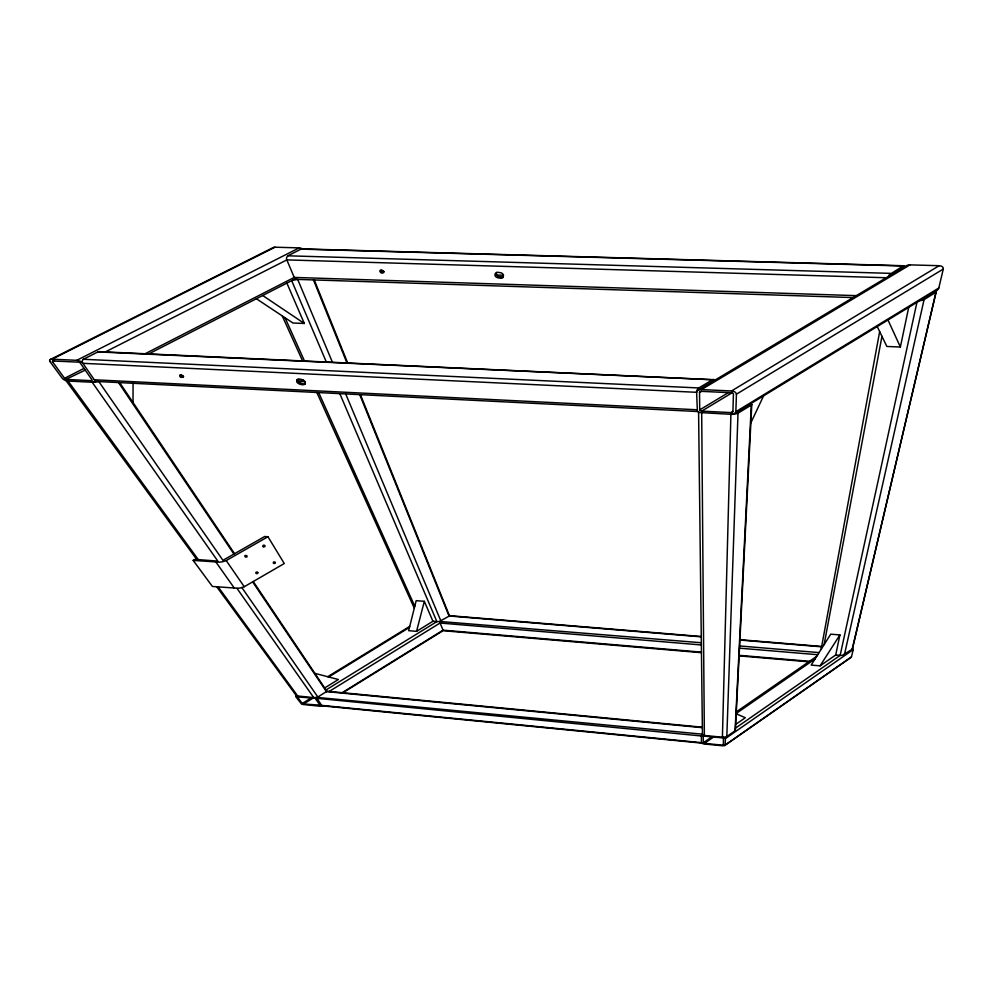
<?xml version="1.0" encoding="UTF-8"?>
<svg xmlns="http://www.w3.org/2000/svg" width="993" height="993" viewBox="0 0 993 993"><rect width="100%" height="100%" fill="white"/><g stroke="black" fill="none" stroke-linecap="round" stroke-linejoin="round"><path stroke-width="1.49" d="M133.012 402.463L133.062 383.286M750.621 403.754A2.917 1.688 -6.1 0 1 751.453 404.039A1.254 0.732 -6.1 0 1 751.813 404.511A1.365 0.794 -6.1 0 1 751.304 405.057L737.787 413.311L734.472 414.155A12.288 7.137 -5.7 0 1 731.332 414.329L699.904 412.554A6.38 3.711 -5.1 0 1 697.371 411.09L696.59 391.739A14.076 8.292 -5.4 0 1 697.21 389.802L698.824 387.953L712.564 379.748A1.316 0.782 -5.5 0 1 713.557 379.425M183.531 376.781C178.939 370.799 178.02 379.686 183.531 376.781A2.172 1.278 7 0 1 183.097 376.707A3.165 1.862 7 0 1 180.527 374.982M852.466 648.739A3.053 1.427 -5.8 0 1 853.21 649.658L851.46 656.894A1.874 0.869 -5.7 0 1 851.1 657.354L724.927 745.383A1.626 0.708 -3.5 0 0 725.188 744.986L725.399 738.593L724.53 737.737A4.903 2.135 -3.4 0 0 722.681 737.24L704.36 735.465A3.773 1.651 -3.2 0 0 703.528 735.428L702.088 735.614A1.527 0.67 -3.2 0 0 701.641 735.825A1.663 0.732 -3.2 0 0 701.381 736.26L701.455 742.665L702.336 743.496A4.878 2.123 -3.2 0 0 704.161 743.98L722.184 745.755A3.612 1.564 -3.5 0 0 723.326 745.78L724.331 745.644A1.564 0.683 -3.5 0 0 724.816 745.458M734.87 413.361A4.195 2.433 -5.7 0 0 735.85 411.698L736.434 394.196L943.288 269.066L938.807 288.007A4.555 2.756 -11.4 0 1 937.454 289.807M937.169 289.993L734.621 413.51A4.245 2.458 -5.7 0 1 730.898 414.28L722.408 737.216A4.729 2.06 -3.5 0 0 724.617 737.178L726.814 736.545L738.01 413.187M726.814 736.545L735.068 730.798L751.316 405.07M751.788 404.511L735.366 730.389A1.651 0.72 -3.7 0 1 735.068 730.798M82.158 361.278L83.114 359.404L97.897 351.907A2.085 1.216 9 0 1 99.151 351.646L714.265 379.748A3.426 2.036 -5.5 0 1 714.637 380.319M723.425 744.278L722.209 745.122L704.422 743.372A1.887 0.819 -3.2 0 1 703.429 743.087L703.168 736.434L704.037 736.098M852.428 649.025L936.151 291.433A3.55 2.135 -11.3 0 0 935.269 291.16M821.137 649.335L879.661 331.6M824.116 644.631L881.958 336.329M298.223 379.227C296.932 382.144 301.425 383.869 303.709 383.956M835.696 655.008L839.917 634.924L830.731 634.179L811.169 665.087L820.081 665.844L835.696 655.008L840.152 655.38A5.275 2.445 -5.7 0 0 842.325 655.33L852.366 649.161M877.229 326.548L886.848 346.47L900.378 347.004L908.707 307.346M916.949 302.319L840.152 655.38L735.49 728.13M844.422 654.722L924.073 299.638L936.486 291.843M852.168 649.335L936.076 292.314M416.564 631.349L424.321 601.324L416.179 600.666L408.644 630.679L416.564 631.349L432.936 621.27L437.392 621.63A5.213 2.582 0.7 0 0 439.44 621.457L449.903 615.71L701.269 636.501M750.869 422.819L763.567 395.859M503.203 276.935L503.389 274.9A5.908 3.848 -0.4 0 0 501.006 272.765L497.567 272.293A3.376 2.197 -0.4 0 0 495.172 273.733C492.9 280.833 510.985 277.196 498.275 276.737M296.721 380.083L296.783 381.957A6.579 3.922 4.3 0 0 300.581 384.428L301.636 384.651A3.327 1.986 4.3 0 0 305.397 383.794M305.285 383.745L305.223 381.883A6.579 3.91 4.4 0 0 301.425 379.413L300.023 379.14A3.277 1.949 4.4 0 0 296.622 380.046M820.081 665.844L839.917 634.924M702.324 734.559L702.436 734.46A9.669 4.233 -3.3 0 0 701.406 735.974L316.271 698.265A4.928 2.247 2.4 0 0 314.719 697.719L297.701 695.994A1.887 0.856 2.6 0 0 295.889 696.155A1.626 0.745 2.6 0 0 295.889 696.838L301.462 703.95A4.915 2.234 2.5 0 0 302.989 704.484L319.758 706.197M725.399 738.593L853.173 649.658M725.188 744.986L851.46 656.894M704.422 743.372L713.595 737.017M735.676 724.431L745.333 717.728L736.21 713.793M701.641 735.825L702.759 735.056M736.31 711.882L816.705 656.348M736.223 713.433L815.054 658.942M703.23 742.838L711.882 736.843M253.24 581.513L326.734 690.979A1.626 0.745 2.3 0 1 326.399 691.587L317.214 697.446A6.119 2.793 2.3 0 0 316.928 698.302L321.645 705.39A1.589 0.72 2.3 0 1 321.571 706.011M904.437 266.174L903.146 265.95L889.38 274.726A14.758 9.061 -11 0 0 888.474 276.439M319.312 705.564L320.106 705.315L315.451 698.675A1.775 0.807 2.4 0 0 314.148 698.216L297.404 696.912L302.257 703.565A1.763 0.794 2.5 0 0 303.548 704L319.994 705.142M342.163 692.68L443.052 630.17L701.455 652.128M342.908 692.754L443.312 630.53M329.217 691.438L440.036 623.033L701.368 644.966M324.686 687.926L338.352 679.51L314.918 673.378M302.207 703.516L311.206 697.918M303.535 704.012L313.118 698.104M326.039 689.936L436.883 621.606L339.805 393.625M295.951 696.192L296.634 695.783M327.702 676.717L409.724 626.397M328.695 676.978L409.464 627.415M701.368 391.354L699.531 392.446L699.717 409.898A2.383 1.39 -5 0 0 701.679 411.114L730.935 412.604L732.933 411.387M735.875 411.698L938.807 288.007M699.717 409.898L728.378 392.62M697.843 390.311A4.27 2.52 -5.1 0 1 701.48 389.579L731.506 390.969L939.167 265.702L909.985 264.883A4.531 2.793 -11.2 0 0 906.237 265.789L697.88 390.336A4.257 2.52 -5.1 0 0 696.59 392.309M701.679 411.139L731.99 392.831A2.458 1.44 -5.8 0 1 733.43 394.047L732.921 411.561A1.676 0.968 -5.6 0 1 730.922 412.616M701.492 389.566L909.985 264.883M903.804 265.752L301.934 248.908A1.502 0.981 5.4 0 0 301.053 249.119L287.61 255.921L286.543 257.783A9.074 5.884 5.5 0 0 286.84 259.905L294.226 277.419A7.088 4.543 5.2 0 0 294.536 278.003L296.659 279.368L853.099 297.577M50.134 361.775L62.162 378.172A6.926 3.96 9.3 0 0 66.047 380.629A4.816 2.756 9.3 0 0 68.107 381.051L92.175 382.255L217.839 561.119L195.038 559.357L193.188 560.4L212.403 586.466L237.712 588.253A14.771 7.435 4.3 0 0 240.629 587.893L244.253 586.726L284.271 563.528L267.949 536.741L264.684 536.505L222.941 560.325L98.803 381.573M193.188 560.4L219.416 562.162A16.012 8.229 4.8 0 0 222.432 561.79L226.218 560.573L267.949 536.741M924.073 299.638L922.112 300.296M702.436 734.187L316.568 697.359A5.077 2.321 2.4 0 1 314.769 697.582L313.689 697.545L236.93 588.303M701.343 642.756L440.321 621.506A6.194 3.053 0.5 0 0 439.949 622.661L443.052 630.17M145.177 353.731L294.226 277.419L856.326 295.641M97.873 381.523L96.966 381.796A12.499 7.212 8.9 0 1 92.808 382.268L92.175 382.255A2.917 1.676 8.8 0 0 94.037 381.97L95.762 381.064M148.764 353.893L295.256 278.822M52.455 361.104A1.638 0.943 9.8 0 0 52.604 361.886L64.557 378.296L84.02 368.403M64.57 378.283A2.78 1.589 9.3 0 0 66.121 379.276L85.237 370.141M50.37 359.441A2.942 1.688 9.8 0 1 52.17 359.181L76.759 360.322L299.191 247.89L275.024 247.207A3.078 2.011 6.2 0 0 273.162 247.555L50.382 359.454A2.569 1.477 9.8 0 0 49.911 359.826M105.308 351.932L286.84 259.905L886.277 277.742M52.579 361.886L54.528 360.906M52.17 359.168L275.024 247.207M52.679 360.968L78.795 362.172A2.818 1.626 9.3 0 1 80.371 363.202L91.902 379.649A1.341 0.77 8.8 0 1 91.095 380.766M722.532 745.135L723.4 744.812L723.4 738.159A1.899 0.832 -3.5 0 0 722.395 737.873L704.36 736.111M301.04 249.106L903.096 265.975M287.796 255.809L890.721 273.36M381.312 271.449L383.708 271.523M496.5 275.024L503.501 275.247M286.89 283.104L304.33 323.47L292.972 323.023L256.38 298.744M97.897 351.907L712.564 379.748M83.325 359.28L698.824 387.953M696.565 392.309L82.841 363.314L82.146 362.544A7.361 4.257 9.3 0 0 79.8 361.067L76.759 360.322M297.925 379.748L303.002 379.996M180.987 375.714L183.047 375.813M298.334 381.399L305.124 381.722M696.801 409.761L94.323 379.773L82.68 363.066A8.354 4.866 9.1 0 1 82.158 361.278M66.941 379.438L91.046 380.642M697.831 411.536L97.277 381.498A1.874 1.08 8.7 0 1 96.681 381.411L94.745 380.282A6.281 3.612 8.7 0 1 94.323 379.773A4.816 2.768 8.8 0 1 94.745 380.753L94.695 381.188A2.681 1.539 8.8 0 1 94.025 381.957M739.946 639.703L821.67 646.455M359.739 394.631L449.01 615.97L701.269 636.848M739.922 640.051L821.608 646.803M739.624 645.959L819.064 652.6M739.512 648.168L817.723 654.722M739.152 655.33L809.506 661.313M443.921 630.778L701.455 652.686M739.127 655.889L808.786 661.81M702.349 727.211L327.653 691.289A1.539 0.708 2.2 0 0 326.498 691.612M702.349 727.67L326.424 691.6L252.619 581.873M321.645 705.39L701.455 742.665A1.949 0.844 -3.2 0 0 701.641 743.087M701.716 743.112L322.564 705.886A1.465 0.658 2.2 0 1 321.72 705.39M500.199 277.419L501.167 277.519A3.587 2.334 -0.5 0 0 502.868 277.32M263.344 546.82L264.622 546.783A2.867 1.502 4 0 0 264.672 545.318L263.356 545.194A2.867 1.489 3.9 0 0 263.244 546.709L263.219 546.709M262.698 295.504L304.33 323.47M273.671 563.403L274.974 563.403A2.78 1.427 3.7 0 0 275.036 562.013L273.77 561.901A2.83 1.452 3.7 0 0 273.634 563.354L273.609 563.354M698.588 412.033L702.436 734.646A1.614 0.708 -3.2 0 0 702.572 734.907L703.59 735.341A3.798 1.663 -3.3 0 0 704.36 735.465L701.691 412.84M66.047 380.654L196.775 559.493M216.747 586.813L296.187 695.485M68.107 381.051L198.277 559.605M218.199 586.937L297.701 695.994A1.837 0.844 2.6 0 1 296.1 695.51M216.002 562.162L234.422 588.253M241.895 587.62L317.797 696.925M226.218 560.573L244.253 586.726M118.527 382.566L233.914 554.069M119.681 382.615L234.559 553.697M887.99 319.982L900.378 347.004M282.248 315.911L302.555 360.856M316.841 392.483L414.292 608.175M285.041 317.76L304.466 360.943M318.691 392.57L414.776 606.251M424.321 601.324L432.936 621.27M291.681 280.647L326.3 361.936M297.689 279.405L332.407 362.209M345.701 393.923L440.892 620.985M314.26 279.952L347.649 362.892M360.434 394.668L449.32 615.474A1.278 0.633 0.5 0 1 448.997 615.958M313.465 279.927L346.929 362.867M383.782 271.784L383.658 272.467A1.576 1.018 3 0 1 383.224 272.839C381.163 274.564 377.377 269.488 381.846 270.183A2.892 1.874 3 0 1 383.757 271.784M500.286 277.146A5.102 3.327 -0.5 0 1 496.823 272.392M383.472 272.268A2.594 1.688 2.9 0 1 381.014 270.108M731.481 391.006A6.032 3.538 -5.8 0 1 736.347 394.196M731.99 392.831A2.247 1.316 -5.8 0 0 731.456 392.756L701.505 391.354A1.701 1.005 -5.1 0 0 699.494 392.446M939.167 265.714A5.573 3.413 -11.8 0 1 943.226 269.066M321.595 706.035A1.887 0.856 2.3 0 1 319.783 706.16M96.023 381.188A4.084 2.346 8.8 0 1 95.03 381.424M922.112 300.308A11.866 7.174 -11.1 0 1 919.704 300.631M299.191 247.853A4.928 3.215 5.5 0 1 302.505 248.958M904.437 266.174A4.518 2.793 -11.1 0 1 904.586 266.794M50.209 361.75A4.109 2.371 9.8 0 1 49.811 359.789M297.093 279.405A11.631 7.472 5.5 0 1 292.687 280.088M449.221 615.226A4.195 2.085 0.5 0 1 450.301 615.747M702.299 735.379A3.885 1.701 -3.3 0 1 702.622 734.969M257.87 572.812L257.113 573.706L255.983 573.333A3.178 1.614 3.9 0 1 255.995 572.291L257.187 571.894L257.87 572.812M245.383 555.497L245.308 555.546A2.855 1.477 4.2 0 0 245.271 556.986L246.686 557.061A2.867 1.477 4.3 0 0 246.723 555.608L245.383 555.497"/></g></svg>
